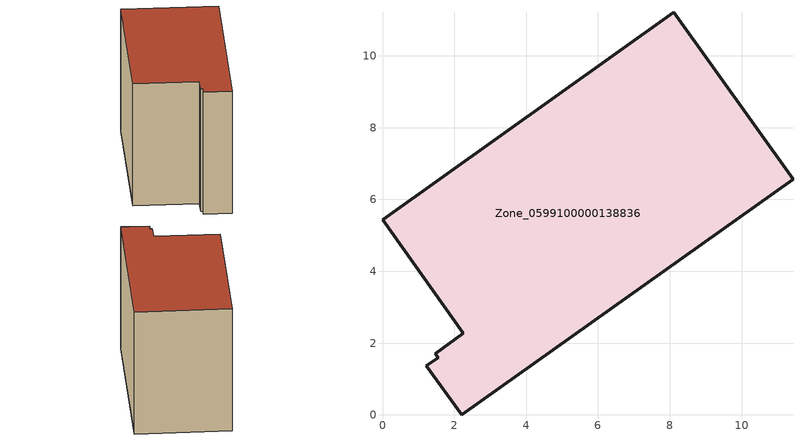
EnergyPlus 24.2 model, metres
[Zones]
Zone_0599100000138836
 floor ground (C_G): 1.47,1.71 2.25,2.27 0,5.43 8.11,11.22 11.43,6.57 2.21,0 1.22,1.38 1.55,1.59 z0
 wall outside (C_F): 2.21,0 11.43,6.57 8.11,11.22 0,5.43 2.25,2.27 1.47,1.71 1.55,1.59 1.22,1.38 2.21,0 z0:7.9
 roof outside (C_R): 2.25,2.27 1.47,1.71 1.55,1.59 1.22,1.38 2.21,0 11.43,6.57 8.11,11.22 0,5.43 z7.9
[BUILDING]
Pand.0599100000138836: North Axis=0; Terrain=City; Loads Convergence Tolerance Value=0.04; Temperature Convergence Tolerance Value=0.4; Solar Distribution=FullExterior; Maximum Number of Warmup Days=25; Minimum Number of Warmup Days=1
[Site:Location]
Rotterdam.The.Hague.AP_ZH_NLD Design_Conditions: Latitude=51.96; Longitude=4.45; Time Zone=1; Elevation=-4.5
[SITE:GROUNDTEMPERATURE:BUILDINGSURFACE]
18, 18, 18, 18, 18, 18, 18, 18, 18, 18, 18, 18
[MATERIAL] Thermal Absorptance=0.9; Solar Absorptance=0.7; Visible Absorptance=0.7
Name | Roughness | Thickness | Conductivity | Density | Specific Heat
G.TI.1975-1991 | MediumSmooth | 0.15 | 0.288461 | 540 | 1210
F.TI.1975-1991 | Rough | 0.3 | 0.230769 | 1920 | 840
R.TI.1975-1991 | MediumRough | 0.2 | 0.153846 | 1500 | 1000
[CONSTRUCTION]
C_G: G.TI.1975-1991
C_F: F.TI.1975-1991
C_R: R.TI.1975-1991
[ZONE]
Zone_0599100000138836: Type=1; Multiplier=1; Ceiling Height=Autocalculate; Volume=Autocalculate; Floor Area=autocalculate; Part of Total Floor Area=Yes
[ZONEINFILTRATION:DESIGNFLOWRATE]
Infil_Zone_0599100000138836: Zone or ZoneList or Space or SpaceList=Zone_0599100000138836; Schedule=AlwaysOn; Design Flow Rate Calculation Method=Flow/Area; Flow Rate per Floor Area=0.003; Constant Term Coefficient=1; Temperature Term Coefficient=0; Velocity Term Coefficient=0; Velocity Squared Term Coefficient=0
[HVACTEMPLATE:ZONE:IDEALLOADSAIRSYSTEM]
Zone_0599100000138836: Maximum Heating Supply Air Temperature=50; Minimum Cooling Supply Air Temperature=13; Maximum Heating Supply Air Humidity Ratio=0.0156; Minimum Cooling Supply Air Humidity Ratio=0.0077; Heating Limit=NoLimit; Cooling Limit=NoLimit; Dehumidification Control Type=ConstantSensibleHeatRatio; Cooling Sensible Heat Ratio=0.7; Dehumidification Setpoint=60; Humidification Control Type=None; Humidification Setpoint=30; Outdoor Air Method=None; Outdoor Air Flow Rate per Person=0.00944; Outdoor Air Flow Rate per Zone Floor Area=0; Outdoor Air Flow Rate per Zone=0; Demand Controlled Ventilation Type=None; Outdoor Air Economizer Type=NoEconomizer; Heat Recovery Type=None; Sensible Heat Recovery Effectiveness=0.7; Latent Heat Recovery Effectiveness=0.65
[ZONECONTROL:THERMOSTAT]
ThermostatControl_Zone_0599100000138836: Zone or ZoneList=Zone_0599100000138836; Control Type Schedule=DualSetpointControlType; Control 1=Thermostat_Zone_0599100000138836; Temperature Difference Between Cutout And Setpoint=0
[THERMOSTATSETPOINT:DUALSETPOINT]
Thermostat_Zone_0599100000138836: Heating Setpoint Temperature Schedule=HeatingSetpoint_Zone_0599100000138836; Cooling Setpoint Temperature Schedule=CoolingSetpoint_Zone_0599100000138836
[SCHEDULE:COMPACT]
HeatingSetpoint_Zone_0599100000138836: Through: 12/31, For: AllDays, Until: 24:00, 21
CoolingSetpoint_Zone_0599100000138836: Through: 12/31, For: AllDays, Until: 24:00, 24
DualSetpointControlType: Through: 12/31, For: AllDays, Until: 24:00, 4
AlwaysOn: Through: 12/31, For: AllDays, Until: 24:00, 1
